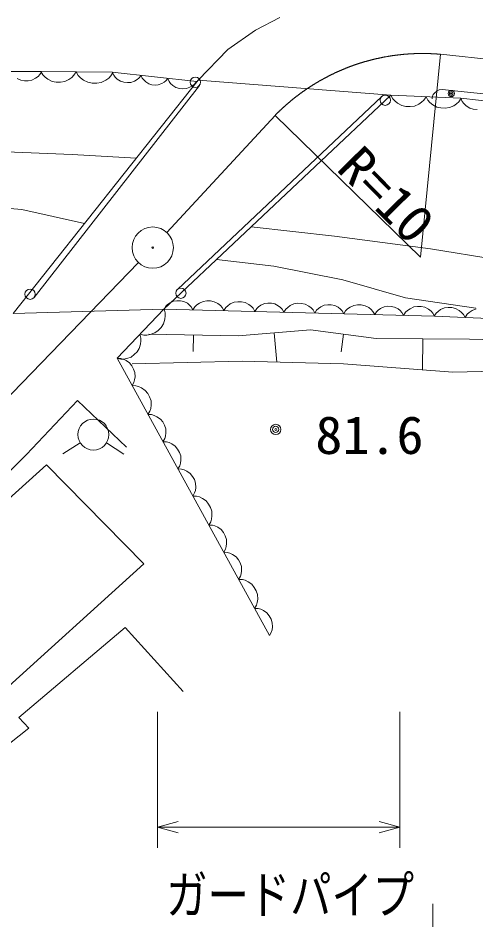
# Model space of a CAD drawing. Units: millimetres, scale not verified. Extents: x 40000 to 680000, y 20000 to 380000.
# Drawn here: x 150716 to 172882, y 275900 to 319516 of the extents above; entities that cross this region are included whole.
import ezdxf
from ezdxf.enums import TextEntityAlignment as Align

# ---------------------------------------------------------------- set-up
doc = ezdxf.new("R2010")
doc.units = ezdxf.units.MM
doc.header["$LTSCALE"] = 1000
doc.linetypes.add('CHAIN', pattern=[18.5, 12, -1.5, 3.5, -1.5])
for name, color, linetype, lineweight in [('M-BGD', 7, 'Continuous', 13), ('M-BMK', 2, 'CHAIN', 13), ('M-BMK-SRVR', 3, 'Continuous', 13), ('M-STR-HTXT', 7, 'Continuous', 13), ('M-STR-STR1', 1, 'Continuous', 13)]:
    doc.layers.add(name, color=color, linetype=linetype, lineweight=lineweight)
doc.styles.add('ＭＳ ゴシック', font='')
doc.styles.get('ＭＳ ゴシック').set_extended_font_data('MS Gothic')

msp = doc.modelspace()

# ---------------------------------------------------------------- linework, layer by layer
at = {"layer": 'M-BGD'}
for p, q in [((162206, 318933), (163383, 319549)), ((160867, 318002), (162206, 318933)), ((159431, 316518), (160867, 318002)), ((145968, 316902), (151824, 316935)), ((151570, 316603), (151690, 316694)), ((151690, 316694), (151779, 316784)), ((151779, 316784), (151868, 316935)), ((151824, 316935), (155278, 316902)), ((151824, 316935), (151924, 316764)), ((151924, 316764), (152025, 316661)), ((152025, 316661), (152160, 316557)), ((153317, 316648), (153420, 316749)), ((153420, 316749), (153524, 316918)), ((153524, 316918), (153630, 316737)), ((153630, 316737), (153737, 316628)), ((155105, 316615), (155214, 316722)), ((155214, 316722), (155324, 316901)), ((155278, 316902), (159369, 316439)), ((155278, 316902), (155346, 316753)), ((155346, 316753), (155420, 316660)), ((155420, 316660), (155522, 316564)), ((156570, 316615), (156669, 316744)), ((156669, 316744), (156732, 316606)), ((159431, 316518), (150480, 305223)), ((150670, 316598), (150851, 316509)), ((150851, 316509), (151031, 316480)), ((151031, 316480), (151211, 316481)), ((151211, 316481), (151391, 316512)), ((151391, 316512), (151570, 316603)), ((151497, 306008), (159495, 316256)), ((152160, 316557), (152363, 316453)), ((152363, 316453), (152567, 316418)), ((152567, 316418), (152771, 316416)), ((152771, 316416), (152975, 316448)), ((152975, 316448), (153180, 316548)), ((153180, 316548), (153317, 316648)), ((153737, 316628), (153880, 316519)), ((153880, 316519), (154095, 316409)), ((154095, 316409), (154311, 316371)), ((154311, 316371), (154527, 316369)), ((154527, 316369), (154743, 316403)), ((154743, 316403), (154960, 316509)), ((154960, 316509), (155105, 316615)), ((155522, 316564), (155679, 316462)), ((155679, 316462), (155843, 316415)), ((155843, 316415), (156010, 316396)), ((156010, 316396), (156180, 316405)), ((156180, 316405), (156356, 316470)), ((156356, 316470), (156477, 316541)), ((156477, 316541), (156570, 316615)), ((156732, 316606), (156801, 316520)), ((156801, 316520), (156896, 316431)), ((156896, 316431), (157042, 316336)), ((157042, 316336), (157194, 316293)), ((157194, 316293), (157349, 316275)), ((157349, 316275), (157507, 316283)), ((157507, 316283), (157671, 316343)), ((157671, 316343), (157783, 316409)), ((157783, 316409), (157869, 316478)), ((157869, 316478), (157961, 316598)), ((157961, 316598), (158029, 316450)), ((158029, 316450), (158103, 316357)), ((158103, 316357), (158205, 316261)), ((158205, 316261), (158362, 316158)), ((159039, 316166), (159160, 316237)), ((159160, 316237), (159253, 316311)), ((159253, 316311), (159352, 316441)), ((157778, 305443), (168767, 315788)), ((158362, 316158), (158526, 316112)), ((158526, 316112), (158693, 316093)), ((158693, 316093), (158863, 316102)), ((158863, 316102), (159039, 316166)), ((168767, 315788), (172148, 315634)), ((168767, 315788), (168861, 315613)), ((170763, 315695), (170816, 315810)), ((170816, 315810), (170886, 315903)), ((170886, 315903), (170996, 315991)), ((170996, 315991), (171102, 316040)), ((171102, 316040), (171246, 316065)), ((171246, 316065), (171405, 316047)), ((171405, 316047), (171703, 316015)), ((171703, 316015), (198953, 313043)), ((168321, 315723), (158428, 306392)), ((168861, 315613), (168958, 315507)), ((168958, 315507), (169090, 315399)), ((169090, 315399), (169289, 315288)), ((169900, 315260), (170109, 315352)), ((170109, 315352), (170249, 315448)), ((170249, 315448), (170356, 315545)), ((170356, 315545), (170465, 315711)), ((170465, 315711), (170559, 315536)), ((170559, 315536), (170657, 315430)), ((170657, 315430), (170788, 315322)), ((170754, 315615), (170763, 315695)), ((171807, 315275), (171947, 315371)), ((171947, 315371), (172054, 315468)), ((172054, 315468), (172163, 315633)), ((172148, 315634), (199003, 312637)), ((172148, 315634), (172221, 315475)), ((172221, 315475), (172300, 315376)), ((172300, 315376), (172409, 315273)), ((169289, 315288), (169491, 315244)), ((169491, 315244), (169695, 315235)), ((169695, 315235), (169900, 315260)), ((170788, 315322), (170987, 315210)), ((170987, 315210), (171189, 315167)), ((171189, 315167), (171393, 315158)), ((171393, 315158), (171598, 315183)), ((171598, 315183), (171807, 315275)), ((172409, 315273), (172578, 315164)), ((172578, 315164), (172754, 315114)), ((172754, 315114), (172933, 315094)), ((149258, 313086), (153337, 312921)), ((153337, 312921), (156439, 312742)), ((150903, 310257), (148337, 310487)), ((153931, 309578), (150903, 310257)), ((161995, 309413), (166040, 308962)), ((166040, 308962), (170679, 308351)), ((170679, 308351), (176295, 307436)), ((160318, 307834), (163100, 307513)), ((163100, 307513), (166433, 306861)), ((166433, 306861), (169475, 305992)), ((158243, 305823), (158073, 305744)), ((158411, 305847), (158243, 305823)), ((158579, 305842), (158411, 305847)), ((158747, 305810), (158579, 305842)), ((158912, 305721), (158747, 305810)), ((159675, 305813), (159493, 305728)), ((159856, 305839), (159675, 305813)), ((160036, 305834), (159856, 305839)), ((160215, 305799), (160036, 305834)), ((160392, 305704), (160215, 305799)), ((161174, 305774), (160992, 305688)), ((161355, 305799), (161174, 305774)), ((161535, 305794), (161355, 305799)), ((161714, 305759), (161535, 305794)), ((161892, 305665), (161714, 305759)), ((169475, 305992), (172879, 305485)), ((155511, 303061), (157778, 305443)), ((170880, 305097), (157778, 305443)), ((157872, 305581), (157785, 305443)), ((157839, 305261), (157786, 305452)), ((157958, 305662), (157872, 305581)), ((158073, 305744), (157958, 305662)), ((159022, 305634), (158912, 305721)), ((159104, 305548), (159022, 305634)), ((159184, 305406), (159104, 305548)), ((159278, 305554), (159184, 305406)), ((159370, 305641), (159278, 305554)), ((159493, 305728), (159370, 305641)), ((160510, 305611), (160392, 305704)), ((160598, 305519), (160510, 305611)), ((160684, 305366), (160598, 305519)), ((160777, 305514), (160684, 305366)), ((160870, 305602), (160777, 305514)), ((160992, 305688), (160870, 305602)), ((162009, 305572), (161892, 305665)), ((162097, 305479), (162009, 305572)), ((162183, 305327), (162097, 305479)), ((162271, 305465), (162183, 305327)), ((162357, 305546), (162271, 305465)), ((162471, 305627), (162357, 305546)), ((162641, 305707), (162471, 305627)), ((162810, 305731), (162641, 305707)), ((162978, 305726), (162810, 305731)), ((163145, 305694), (162978, 305726)), ((163311, 305605), (163145, 305694)), ((163421, 305518), (163311, 305605)), ((163502, 305432), (163421, 305518)), ((163583, 305290), (163502, 305432)), ((163676, 305438), (163583, 305290)), ((163769, 305525), (163676, 305438)), ((163891, 305612), (163769, 305525)), ((164073, 305697), (163891, 305612)), ((164254, 305722), (164073, 305697)), ((164434, 305718), (164254, 305722)), ((164613, 305683), (164434, 305718)), ((164791, 305588), (164613, 305683)), ((164908, 305495), (164791, 305588)), ((164996, 305403), (164908, 305495)), ((165082, 305250), (164996, 305403)), ((165170, 305388), (165082, 305250)), ((165256, 305470), (165170, 305388)), ((165370, 305551), (165256, 305470)), ((165540, 305630), (165370, 305551)), ((165709, 305654), (165540, 305630)), ((165877, 305650), (165709, 305654)), ((166044, 305617), (165877, 305650)), ((166210, 305529), (166044, 305617)), ((166320, 305442), (166210, 305529)), ((166401, 305356), (166320, 305442)), ((166482, 305213), (166401, 305356)), ((166575, 305361), (166482, 305213)), ((166668, 305449), (166575, 305361)), ((166790, 305535), (166668, 305449)), ((166972, 305621), (166790, 305535)), ((167153, 305646), (166972, 305621)), ((167333, 305641), (167153, 305646)), ((167512, 305606), (167333, 305641)), ((167690, 305512), (167512, 305606)), ((167807, 305419), (167690, 305512)), ((167895, 305326), (167807, 305419)), ((167981, 305174), (167895, 305326)), ((168069, 305312), (167981, 305174)), ((168155, 305393), (168069, 305312)), ((168269, 305474), (168155, 305393)), ((168439, 305554), (168269, 305474)), ((168608, 305578), (168439, 305554)), ((168776, 305573), (168608, 305578)), ((168943, 305541), (168776, 305573)), ((169109, 305452), (168943, 305541)), ((169218, 305365), (169109, 305452)), ((169300, 305279), (169218, 305365)), ((169567, 305372), (169474, 305285)), ((169689, 305459), (169567, 305372)), ((169871, 305544), (169689, 305459)), ((170052, 305569), (169871, 305544)), ((170232, 305565), (170052, 305569)), ((170411, 305530), (170232, 305565)), ((170589, 305435), (170411, 305530)), ((170706, 305342), (170589, 305435)), ((170794, 305250), (170706, 305342)), ((171047, 305330), (170953, 305244)), ((171170, 305415), (171047, 305330)), ((171354, 305497), (171170, 305415)), ((171535, 305519), (171354, 305497)), ((171715, 305511), (171535, 305519)), ((171894, 305473), (171715, 305511)), ((172070, 305375), (171894, 305473)), ((172185, 305280), (172070, 305375)), ((172690, 305370), (172558, 305279)), ((172886, 305457), (172690, 305370)), ((157756, 304730), (157822, 304948)), ((157822, 304948), (157842, 305117)), ((157842, 305117), (157839, 305261)), ((169381, 305137), (169300, 305279)), ((169474, 305285), (169381, 305137)), ((170880, 305097), (170794, 305250)), ((170953, 305244), (170856, 305098)), ((176950, 304828), (170880, 305097)), ((172271, 305186), (172185, 305280)), ((172355, 305032), (172271, 305186)), ((172458, 305188), (172355, 305032)), ((172558, 305279), (172458, 305188)), ((157499, 304411), (157640, 304558)), ((157640, 304558), (157756, 304730)), ((156664, 304040), (156614, 304220)), ((156614, 304220), (156807, 304177)), ((156667, 303905), (156664, 304040)), ((156807, 304177), (156952, 304181)), ((156952, 304181), (157119, 304209)), ((157050, 304226), (161369, 304144)), ((157119, 304209), (157334, 304286)), ((157334, 304286), (157499, 304411)), ((159210, 304185), (159195, 303394)), ((161369, 304144), (164874, 304430)), ((163122, 304287), (163236, 302880)), ((164874, 304430), (168053, 304022)), ((166463, 304226), (166354, 303373)), ((168053, 304022), (172576, 303981)), ((156586, 303541), (156648, 303746)), ((156648, 303746), (156667, 303905)), ((170314, 304002), (170301, 302504)), ((172576, 303981), (177751, 303900)), ((156188, 303123), (156344, 303240)), ((156344, 303240), (156476, 303379)), ((156476, 303379), (156586, 303541)), ((162887, 289653), (155511, 303061)), ((155511, 303061), (155693, 303020)), ((155687, 303052), (155513, 303058)), ((155810, 303016), (155687, 303052)), ((155693, 303020), (155829, 303024)), ((155946, 302955), (155810, 303016)), ((155829, 303024), (155987, 303050)), ((156112, 302840), (155946, 302955)), ((155987, 303050), (156188, 303123)), ((156225, 302697), (156112, 302840)), ((156312, 302539), (156225, 302697)), ((161573, 302922), (156235, 302800)), ((166463, 302800), (161573, 302922)), ((171761, 302392), (166463, 302800)), ((156372, 302367), (156312, 302539)), ((156380, 302166), (156372, 302367)), ((176529, 302514), (171761, 302392)), ((156236, 301744), (156324, 301895)), ((156324, 301895), (156359, 302017)), ((156359, 302017), (156380, 302166)), ((156422, 301737), (156236, 301744)), ((156552, 301699), (156422, 301737)), ((156698, 301633), (156552, 301699)), ((156875, 301511), (156698, 301633)), ((156995, 301359), (156875, 301511)), ((151131, 298413), (153590, 301025)), ((153590, 301025), (155972, 298758)), ((157088, 301190), (156995, 301359)), ((157153, 301007), (157088, 301190)), ((157161, 300792), (157153, 301007)), ((157101, 300503), (157139, 300634)), ((157139, 300634), (157161, 300792)), ((157007, 300342), (157101, 300503)), ((157182, 300336), (157007, 300342)), ((157304, 300300), (157182, 300336)), ((157441, 300238), (157304, 300300)), ((157606, 300124), (157441, 300238)), ((157719, 299981), (157606, 300124)), ((157806, 299823), (157719, 299981)), ((157866, 299651), (157806, 299823)), ((157874, 299450), (157866, 299651)), ((157818, 299179), (157853, 299301)), ((157853, 299301), (157874, 299450)), ((153728, 298973), (152880, 298443)), ((154997, 298968), (155840, 298431)), ((157730, 299028), (157818, 299179)), ((157905, 299021), (157730, 299028)), ((158027, 298986), (157905, 299021)), ((158164, 298924), (158027, 298986)), ((158329, 298810), (158164, 298924)), ((158442, 298667), (158329, 298810)), ((147635, 294955), (151131, 298413)), ((158529, 298509), (158442, 298667)), ((158589, 298337), (158529, 298509)), ((158597, 298136), (158589, 298337)), ((152100, 297905), (143943, 290611)), ((156804, 293115), (152100, 297905)), ((158541, 297865), (158576, 297987)), ((158576, 297987), (158597, 298136)), ((158453, 297714), (158541, 297865)), ((158628, 297707), (158453, 297714)), ((158750, 297672), (158628, 297707)), ((158887, 297610), (158750, 297672)), ((159052, 297496), (158887, 297610)), ((159165, 297352), (159052, 297496)), ((159252, 297195), (159165, 297352)), ((159312, 297022), (159252, 297195)), ((159264, 296551), (159299, 296673)), ((159299, 296673), (159320, 296821)), ((159320, 296821), (159312, 297022)), ((159176, 296399), (159264, 296551)), ((159362, 296392), (159176, 296399)), ((159493, 296355), (159362, 296392)), ((159638, 296289), (159493, 296355)), ((159815, 296167), (159638, 296289)), ((159936, 296014), (159815, 296167)), ((160028, 295846), (159936, 296014)), ((160093, 295662), (160028, 295846)), ((160041, 295159), (160079, 295289)), ((160079, 295289), (160101, 295448)), ((160101, 295448), (160093, 295662)), ((159947, 294998), (160041, 295159)), ((160122, 294991), (159947, 294998)), ((160244, 294956), (160122, 294991)), ((160381, 294894), (160244, 294956)), ((160546, 294780), (160381, 294894)), ((160659, 294636), (160546, 294780)), ((160746, 294479), (160659, 294636)), ((160807, 294306), (160746, 294479)), ((160794, 293957), (160815, 294105)), ((160815, 294105), (160807, 294306)), ((160670, 293683), (160758, 293835)), ((160845, 293677), (160670, 293683)), ((160758, 293835), (160794, 293957)), ((160967, 293641), (160845, 293677)), ((161104, 293580), (160967, 293641)), ((161269, 293465), (161104, 293580)), ((148820, 285907), (156804, 293115)), ((161382, 293322), (161269, 293465)), ((161469, 293164), (161382, 293322)), ((161530, 292992), (161469, 293164)), ((161517, 292643), (161538, 292791)), ((161538, 292791), (161530, 292992)), ((161393, 292369), (161481, 292520)), ((161580, 292362), (161393, 292369)), ((161481, 292520), (161517, 292643)), ((161710, 292324), (161580, 292362)), ((161856, 292258), (161710, 292324)), ((162032, 292136), (161856, 292258)), ((162153, 291984), (162032, 292136)), ((162246, 291815), (162153, 291984)), ((162310, 291632), (162246, 291815)), ((162296, 291259), (162318, 291417)), ((162318, 291417), (162310, 291632)), ((162164, 290967), (162258, 291129)), ((162339, 290961), (162164, 290967)), ((162258, 291129), (162296, 291259)), ((162461, 290925), (162339, 290961)), ((162598, 290863), (162461, 290925)), ((162764, 290749), (162598, 290863)), ((162877, 290606), (162764, 290749)), ((162963, 290448), (162877, 290606)), ((155897, 290050), (150762, 285692)), ((158703, 286943), (155897, 290050)), ((163024, 290276), (162963, 290448)), ((163011, 289926), (163032, 290075)), ((163032, 290075), (163024, 290276)), ((162887, 289653), (162975, 289804)), ((162975, 289804), (163011, 289926)), ((150762, 285692), (151237, 285174)), ((151237, 285174), (148777, 283232))]:
    msp.add_line(p, q, dxfattribs=at)
for centre, radius in [((159298, 316410), 250), ((168493, 315541), 250), ((171687, 315866), 150), ((171687, 315866), 90), ((171687, 315866), 30), ((151299, 306162), 250), ((158599, 306210), 250), ((154364, 299370), 750), ((163191, 299621), 250), ((163191, 299621), 150), ((163191, 299621), 50)]:
    msp.add_circle(centre, radius, dxfattribs=at)
at = {"layer": 'M-BMK'}
for p, q in [((199254, 314774), (171161, 317763)), ((163160, 314809), (157916, 309147)), ((156542, 307694), (149968, 300895))]:
    msp.add_line(p, q, dxfattribs=at)
msp.add_arc((170293, 307801), 10000, 85.021, 135.5073, dxfattribs=at)
at = {"layer": 'M-BMK-SRVR'}
for radius in [1000, 40]:
    msp.add_circle((157237, 308413), radius, dxfattribs=at)
at = {"layer": 'M-STR-HTXT'}
for p, q in [((171161, 317763), (170194, 307951)), ((170194, 307951), (163160, 314809)), ((157475, 285964), (157475, 279386)), ((169199, 279386), (169199, 285964)), ((157475, 280386), (158475, 280666)), ((168199, 280666), (169199, 280386)), ((158475, 280106), (157475, 280386)), ((157475, 280386), (169199, 280386)), ((169199, 280386), (168199, 280106)), ((170793, 276677), (170793, 267672))]:
    msp.add_line(p, q, dxfattribs=at)
at = {"layer": 'M-STR-STR1'}
for p, q in [((168767, 315788), (159431, 316518)), ((150480, 305223), (157778, 305443))]:
    msp.add_line(p, q, dxfattribs=at)

# ---------------------------------------------------------------- texts
at = {"layer": 'M-BGD', "style": 'ＭＳ ゴシック', "width": 1.05}
msp.add_text('81.6', height=1833, dxfattribs=at).set_placement((165107, 297884), align=Align.BOTTOM_LEFT)
at = {"layer": 'M-STR-HTXT', "style": 'ＭＳ ゴシック', "width": 1.05}
msp.add_text('R=10', height=1833, rotation=314.5, dxfattribs=at).set_placement((165668, 311815), align=Align.BOTTOM_LEFT)
at = {"layer": 'M-STR-HTXT', "style": 'ＭＳ ゴシック', "width": 0.8}
msp.add_text('ガードパイプ', height=1833, dxfattribs=at).set_placement((157887, 275648), align=Align.BOTTOM_LEFT)

doc.saveas('drawing.dxf')
